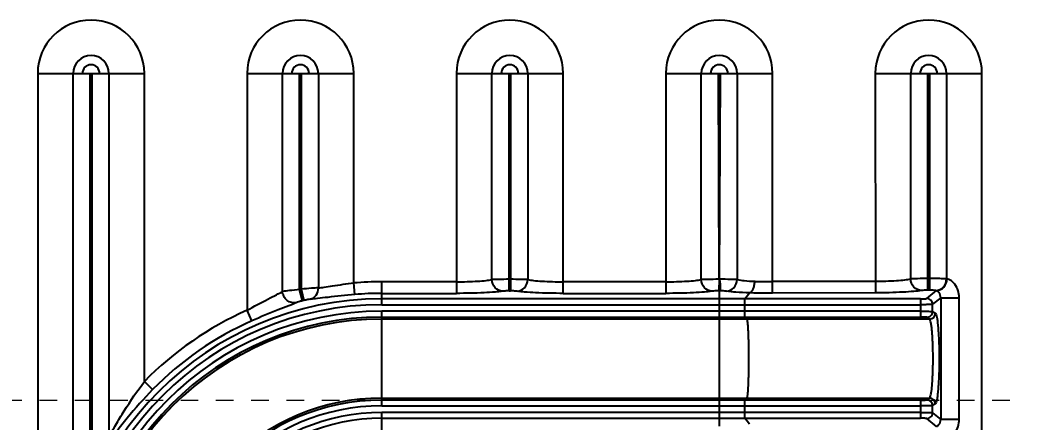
# Model space of a CAD drawing. Header units: millimetres. Extents: x 1572 to 4063, y -10865 to -3081.
# Drawn here: x 2662 to 2748.1, y -6414.4 to -6379.7 of the extents above; entities that cross this region are included whole.
import ezdxf

# ---------------------------------------------------------------- set-up
doc = ezdxf.new("R2010")
doc.units = ezdxf.units.MM
doc.header["$LTSCALE"] = 16.335
doc.header["$PDMODE"] = 3
doc.header["$PDSIZE"] = 0.3125
doc.linetypes.add('HIDDEN', pattern=[0.2, 0.1, -0.1])
doc.layers.get('0').update_dxf_attribs({"linetype": 'CONTINUOUS'})
doc.layers.get('Defpoints').update_dxf_attribs({"linetype": 'CONTINUOUS'})
doc.layers.add('cool', color=153, linetype='HIDDEN', lineweight=9)
doc.styles.get("Standard").update_dxf_attribs({"font": 'txt', "width": 0.8})
doc.dimstyles.new('ISO-25', dxfattribs={"dimtxt": 8, "dimasz": 6, "dimexe": 0, "dimexo": 0, "dimgap": 0, "dimtad": 1, "dimdsep": 46, "dimtxsty": 'Standard', "dimcen": 0, "dimclrd": 4, "dimclre": 4, "dimclrt": 6, "dimazin": 0, "dimtfac": 1, "dimtofl": 0, "dimtmove": 0, "dimatfit": 3, "dimfxl": 1, "dimarcsym": 0})

# ---------------------------------------------------------------- blocks, each defined once
blk = doc.blocks.new('147')
at = {"layer": 'cool', "ltscale": 0.932966}
blk.add_line((229.566, -3849.566), (-211.774, -3849.566), dxfattribs=at)
blk = doc.blocks.new('*D248')
at = {"color": 4, "lineweight": -2, "transparency": 16777216}
blk.add_line((2539.777, -6416.588), (2517.014, -6416.588), dxfattribs=at)
at = {"layer": 'Defpoints', "color": 0, "transparency": 16777216}
for p in [(2525.014, -6416.588), (2539.777, -6416.588), (2767.593, -6453.588)]:
    blk.add_point(p, dxfattribs=at)
at = {"color": 6, "transparency": 16777216, "insert": (2521.014, -6413.588), "char_height": 6, "attachment_point": 5}
blk.add_mtext('37', dxfattribs=at)
blk = doc.blocks.new('*D249')
at = {"color": 4, "lineweight": -2, "transparency": 16777216}
blk.add_line((2564.131, -6336.588), (2515.414, -6336.588), dxfattribs=at)
at = {"layer": 'Defpoints', "color": 0, "transparency": 16777216}
for p in [(2525.014, -6336.588), (2564.131, -6336.588), (2767.593, -6453.588)]:
    blk.add_point(p, dxfattribs=at)
at = {"color": 6, "transparency": 16777216, "insert": (2520.214, -6333.588), "char_height": 6, "attachment_point": 5}
blk.add_mtext('117', dxfattribs=at)
blk = doc.blocks.new('*D250')
at = {"color": 4, "lineweight": -2, "transparency": 16777216}
blk.add_line((2638.953, -6373.778), (2507.414, -6373.778), dxfattribs=at)
at = {"layer": 'Defpoints', "color": 0, "transparency": 16777216}
for p in [(2525.014, -6373.778), (2638.953, -6373.778), (2767.593, -6453.588)]:
    blk.add_point(p, dxfattribs=at)
at = {"color": 6, "transparency": 16777216, "insert": (2516.214, -6370.778), "char_height": 6, "attachment_point": 5}
blk.add_mtext('79.81', dxfattribs=at)
blk = doc.blocks.new('*D257')
at = {"color": 4, "lineweight": -2, "transparency": 16777216}
blk.add_line((2638.953, -6372.68), (2638.953, -6233.982), dxfattribs=at)
at = {"layer": 'Defpoints', "color": 0, "transparency": 16777216}
for p in [(2638.953, -6256.382), (2638.953, -6372.68), (2767.593, -6453.588)]:
    blk.add_point(p, dxfattribs=at)
at = {"color": 6, "transparency": 16777216, "insert": (2635.953, -6245.182), "char_height": 6, "attachment_point": 5, "rotation": 90}
blk.add_mtext('128.64', dxfattribs=at)
blk = doc.blocks.new('*D258')
at = {"color": 4, "lineweight": -2, "transparency": 16777216}
blk.add_line((2562.593, -6290.133), (2562.593, -6244.382), dxfattribs=at)
at = {"layer": 'Defpoints', "color": 0, "transparency": 16777216}
for p in [(2562.593, -6256.382), (2562.593, -6290.133), (2767.593, -6453.588)]:
    blk.add_point(p, dxfattribs=at)
at = {"color": 6, "transparency": 16777216, "insert": (2559.593, -6250.382), "char_height": 6, "attachment_point": 5, "rotation": 90}
blk.add_mtext('205', dxfattribs=at)
blk = doc.blocks.new('*D259')
at = {"color": 4, "lineweight": -2, "transparency": 16777216}
blk.add_line((2559.271, -6293.588), (2516.444, -6293.588), dxfattribs=at)
at = {"layer": 'Defpoints', "color": 0, "transparency": 16777216}
for p in [(2526.844, -6293.588), (2559.271, -6293.588), (2767.593, -6453.588)]:
    blk.add_point(p, dxfattribs=at)
at = {"color": 6, "transparency": 16777216, "insert": (2521.644, -6290.588), "char_height": 6, "attachment_point": 5}
blk.add_mtext('160', dxfattribs=at)

msp = doc.modelspace()

# ---------------------------------------------------------------- linework, layer by layer
at = {"color": 7, "linetype": 'Continuous'}
for p, q in [((2663.492, -6384.331), (2663.492, -6528.046)), ((2663.492, -6384.331), (2672.704, -6384.331)), ((2666.549, -6417.878), (2666.549, -6384.331)), ((2668.031, -6416.793), (2668.031, -6384.331)), ((2668.165, -6384.331), (2668.165, -6416.559)), ((2669.647, -6384.331), (2669.647, -6415.687)), ((2672.704, -6410.936), (2672.704, -6384.331)), ((2681.582, -6384.331), (2681.582, -6404.784)), ((2681.582, -6384.331), (2690.794, -6384.331)), ((2684.639, -6403.168), (2684.639, -6384.331)), ((2686.121, -6402.995), (2686.121, -6384.331)), ((2686.255, -6384.331), (2686.255, -6402.961)), ((2687.737, -6384.331), (2687.737, -6402.855)), ((2690.794, -6402.424), (2690.794, -6384.331)), ((2699.672, -6384.331), (2699.672, -6403.323)), ((2699.672, -6384.331), (2708.884, -6384.331)), ((2702.729, -6402.136), (2702.729, -6384.331)), ((2704.211, -6403.113), (2704.211, -6384.331)), ((2704.345, -6384.331), (2704.345, -6403.113)), ((2705.827, -6384.331), (2705.827, -6402.136)), ((2708.884, -6403.323), (2708.884, -6384.331)), ((2717.762, -6384.331), (2717.762, -6403.323)), ((2717.762, -6384.331), (2726.974, -6384.331)), ((2720.819, -6402.136), (2720.819, -6384.331)), ((2722.368, -6402.11), (2722.301, -6384.331)), ((2722.435, -6384.331), (2722.368, -6402.11)), ((2723.917, -6384.331), (2723.917, -6402.136)), ((2726.978, -6403.311), (2726.974, -6384.331)), ((2735.852, -6384.331), (2735.855, -6403.279)), ((2735.852, -6384.331), (2745.064, -6384.331)), ((2738.909, -6402.077), (2738.909, -6384.331)), ((2740.395, -6403.052), (2740.391, -6384.331)), ((2740.525, -6384.331), (2740.529, -6403.051)), ((2742.007, -6384.331), (2742.007, -6402.072)), ((2745.064, -6473.673), (2745.064, -6384.331)), ((2690.879, -6403.423), (2690.794, -6402.424)), ((2693.223, -6404.303), (2693.223, -6402.321)), ((2699.672, -6402.321), (2693.223, -6402.321)), ((2704.345, -6402.11), (2704.211, -6402.11)), ((2717.762, -6402.321), (2708.884, -6402.321)), ((2722.353, -6403.114), (2722.385, -6402.11)), ((2735.852, -6402.292), (2726.974, -6402.292)), ((2740.525, -6402.049), (2740.391, -6402.049)), ((2686.367, -6403.966), (2686.121, -6402.995)), ((2686.255, -6402.961), (2686.496, -6403.934)), ((2693.223, -6403.323), (2699.673, -6403.323)), ((2704.211, -6403.113), (2704.345, -6403.113)), ((2708.883, -6403.323), (2717.763, -6403.323)), ((2722.368, -6403.112), (2722.368, -6414.795)), ((2724.591, -6403.802), (2724.978, -6403.284)), ((2735.857, -6403.279), (2726.978, -6403.311)), ((2740.294, -6403.768), (2741.146, -6403.084)), ((2740.529, -6403.051), (2740.394, -6403.052)), ((2741.505, -6403.701), (2740.796, -6404.269)), ((2741.505, -6403.701), (2741.505, -6414.205)), ((2741.505, -6403.701), (2743.101, -6403.701)), ((2743.101, -6414.205), (2743.101, -6403.701)), ((2739.767, -6403.802), (2693.223, -6403.802)), ((2693.223, -6404.303), (2739.743, -6404.303)), ((2724.567, -6404.865), (2724.567, -6404.303)), ((2739.743, -6404.303), (2739.743, -6404.865)), ((2740.796, -6404.89), (2740.796, -6404.269)), ((2681.988, -6405.7), (2681.582, -6404.784)), ((2693.223, -6413.041), (2693.223, -6404.865)), ((2739.743, -6404.865), (2693.223, -6404.865)), ((2693.223, -6405.367), (2739.768, -6405.367)), ((2724.765, -6405.541), (2724.591, -6405.367)), ((2740.542, -6405.541), (2740.294, -6405.392)), ((2740.796, -6404.89), (2741.043, -6405.039)), ((2740.542, -6405.541), (2693.223, -6405.541)), ((2673.42, -6411.638), (2672.704, -6410.936)), ((2693.223, -6412.365), (2740.542, -6412.365)), ((2739.768, -6412.539), (2693.223, -6412.539)), ((2693.223, -6413.041), (2739.743, -6413.041)), ((2724.567, -6413.603), (2724.567, -6413.041)), ((2724.591, -6412.539), (2724.765, -6412.365)), ((2739.743, -6413.041), (2739.743, -6413.603)), ((2740.294, -6412.514), (2740.542, -6412.365)), ((2741.043, -6412.867), (2740.796, -6413.016)), ((2740.796, -6413.637), (2740.796, -6413.016)), ((2693.223, -6415.585), (2693.223, -6413.603)), ((2739.743, -6413.603), (2693.223, -6413.603)), ((2740.796, -6413.637), (2741.505, -6414.205)), ((2693.223, -6414.105), (2739.767, -6414.105)), ((2724.978, -6414.622), (2724.591, -6414.105)), ((2741.146, -6414.822), (2740.294, -6414.138)), ((2743.101, -6414.205), (2741.505, -6414.205))]:
    msp.add_line(p, q, dxfattribs=at)
for centre, radius, start, end in [((2668.098, -6384.331), 4.606, 0, 180), ((2686.188, -6384.331), 4.606, 0, 180), ((2704.278, -6384.331), 4.606, 0, 180), ((2722.368, -6384.331), 4.606, 0, 180), ((2740.458, -6384.331), 4.606, 0, 180), ((2668.098, -6384.331), 1.549, 0, 180), ((2686.188, -6384.331), 1.549, 0, 180), ((2704.278, -6384.331), 1.549, 0, 180), ((2722.368, -6384.331), 1.549, 0, 180), ((2740.458, -6384.331), 1.549, 0, 180), ((2668.098, -6384.331), 0.745, 0, 180), ((2686.188, -6384.331), 0.745, 0, 180), ((2704.278, -6384.331), 0.745, 0, 180), ((2722.368, -6384.331), 0.745, 0, 180), ((2740.458, -6384.331), 0.745, 0, 180), ((2693.223, -6431.063), 28.742, 90, 94.84751), ((2742.532, -6399.588), 2.539, 258.07297, 259.16217), ((2693.223, -6431.063), 28.953, 103.92592, 104.19906), ((2693.223, -6431.063), 27.74, 90, 94.84751), ((2741.755, -6398.939), 4.19, 260.79348, 261.64579), ((2693.223, -6431.063), 27.261, 90, 180), ((2693.223, -6431.063), 26.76, 90, 180), ((2693.223, -6431.063), 27.951, 103.92592, 104.19906), ((2693.223, -6431.063), 26.198, 90, 180), ((2693.223, -6431.063), 25.696, 90, 180), ((2693.223, -6431.063), 28.742, 113.89233, 135.55241), ((2740.54, -6405.037), 0.504, 270.21037, 359.78325), ((2693.223, -6431.063), 25.522, 90, 180), ((2693.223, -6431.063), 27.74, 113.89233, 135.55241), ((2693.223, -6431.063), 18.698, 90, 180), ((2693.223, -6431.063), 18.524, 90, 180), ((2693.223, -6431.063), 18.022, 90, 180), ((2740.54, -6412.869), 0.504, 0.22363, 89.78979), ((2693.223, -6431.063), 17.46, 90, 180), ((2693.223, -6431.063), 16.959, 90, 180)]:
    msp.add_arc(centre, radius, start, end, dxfattribs=at)
for points, knots in [([(2687.737, -6402.855), (2687.905, -6402.843), (2688.312, -6402.781), (2689.327, -6402.616), (2690.179, -6402.492), (2690.794, -6402.424)], [0, 0, 0, 0, 0.163763, 0.399042, 1, 1, 1, 1]), ([(2699.672, -6402.321), (2700.284, -6402.321), (2701.137, -6402.303), (2702.156, -6402.224), (2702.563, -6402.172), (2702.729, -6402.136)], [0, 0, 0, 0, 0.599124, 0.83429, 1, 1, 1, 1]), ([(2704.211, -6402.11), (2703.914, -6402.11), (2703.42, -6402.115), (2702.926, -6402.123), (2702.729, -6402.136)], [0, 0, 0, 0, 0.600202, 1, 1, 1, 1]), ([(2703.655, -6403.138), (2703.417, -6403.131), (2702.923, -6402.891), (2702.735, -6402.387), (2702.729, -6402.136)], [0, 0, 0, 0, 0.486514, 1, 1, 1, 1]), ([(2705.827, -6402.136), (2705.63, -6402.123), (2705.136, -6402.115), (2704.641, -6402.11), (2704.345, -6402.11)], [0, 0, 0, 0, 0.399792, 1, 1, 1, 1]), ([(2704.901, -6403.138), (2705.139, -6403.131), (2705.633, -6402.892), (2705.821, -6402.387), (2705.827, -6402.136)], [0, 0, 0, 0, 0.486503, 1, 1, 1, 1]), ([(2705.827, -6402.136), (2705.993, -6402.172), (2706.4, -6402.224), (2707.419, -6402.303), (2708.272, -6402.321), (2708.884, -6402.321)], [0, 0, 0, 0, 0.165713, 0.400879, 1, 1, 1, 1]), ([(2717.762, -6402.321), (2718.374, -6402.321), (2719.227, -6402.303), (2720.246, -6402.224), (2720.653, -6402.172), (2720.819, -6402.136)], [0, 0, 0, 0, 0.599124, 0.83429, 1, 1, 1, 1]), ([(2722.301, -6402.11), (2722.004, -6402.11), (2721.51, -6402.115), (2721.016, -6402.123), (2720.819, -6402.136)], [0, 0, 0, 0, 0.600202, 1, 1, 1, 1]), ([(2721.745, -6403.138), (2721.507, -6403.131), (2721.013, -6402.891), (2720.825, -6402.387), (2720.819, -6402.136)], [0, 0, 0, 0, 0.486514, 1, 1, 1, 1]), ([(2722.385, -6402.11), (2722.385, -6402.242), (2722.462, -6402.5), (2722.422, -6402.767), (2722.448, -6403.132), (2722.353, -6403.114)], [0, 0, 0, 0, 0.388843, 0.715527, 1, 1, 1, 1]), ([(2723.917, -6402.136), (2723.72, -6402.123), (2723.226, -6402.114), (2722.731, -6402.11), (2722.435, -6402.11)], [0, 0, 0, 0, 0.399791, 1, 1, 1, 1]), ([(2722.992, -6403.138), (2723.229, -6403.131), (2723.723, -6402.891), (2723.911, -6402.386), (2723.917, -6402.136)], [0, 0, 0, 0, 0.486509, 1, 1, 1, 1]), ([(2723.917, -6402.136), (2724.12, -6402.179), (2724.629, -6402.236), (2725.138, -6402.269), (2725.439, -6402.282)], [0, 0, 0, 0, 0.407566, 1, 1, 1, 1]), ([(2724.978, -6403.284), (2725.041, -6403.276), (2725.178, -6403.182), (2725.32, -6402.951), (2725.409, -6402.635), (2725.436, -6402.401), (2725.439, -6402.282)], [0, 0, 0, 0, 0.163827, 0.396409, 0.691764, 1, 1, 1, 1]), ([(2725.44, -6402.282), (2725.561, -6402.287), (2726.072, -6402.305), (2726.584, -6402.311), (2726.974, -6402.309)], [0, 0, 0, 0, 0.23719, 1, 1, 1, 1]), ([(2735.852, -6402.276), (2736.464, -6402.273), (2737.318, -6402.251), (2738.336, -6402.167), (2738.743, -6402.113), (2738.909, -6402.077)], [0, 0, 0, 0, 0.599049, 0.83423, 1, 1, 1, 1]), ([(2740.391, -6402.049), (2740.094, -6402.049), (2739.6, -6402.055), (2739.106, -6402.064), (2738.909, -6402.077)], [0, 0, 0, 0, 0.600196, 1, 1, 1, 1]), ([(2739.839, -6403.079), (2739.6, -6403.073), (2739.104, -6402.834), (2738.915, -6402.328), (2738.909, -6402.077)], [0, 0, 0, 0, 0.486492, 1, 1, 1, 1]), ([(2742.007, -6402.072), (2741.81, -6402.06), (2741.316, -6402.052), (2740.821, -6402.048), (2740.525, -6402.049)], [0, 0, 0, 0, 0.399786, 1, 1, 1, 1]), ([(2741.084, -6403.075), (2741.322, -6403.067), (2741.814, -6402.826), (2742.001, -6402.323), (2742.007, -6402.072)], [0, 0, 0, 0, 0.486522, 1, 1, 1, 1]), ([(2741.146, -6403.084), (2741.38, -6403.076), (2741.867, -6402.831), (2742.048, -6402.332), (2742.054, -6402.082)], [0, 0, 0, 0, 0.484031, 1, 1, 1, 1]), ([(2743.101, -6403.701), (2743.101, -6403.294), (2742.915, -6402.587), (2742.322, -6402.133), (2742.054, -6402.082)], [0, 0, 0, 0, 0.598964, 1, 1, 1, 1]), ([(2681.582, -6404.784), (2682.173, -6404.443), (2683.018, -6403.994), (2684.049, -6403.479), (2684.469, -6403.267), (2684.639, -6403.168)], [0, 0, 0, 0, 0.591913, 0.829417, 1, 1, 1, 1]), ([(2686.121, -6402.995), (2685.824, -6403.023), (2685.33, -6403.075), (2684.836, -6403.135), (2684.639, -6403.168)], [0, 0, 0, 0, 0.598969, 1, 1, 1, 1]), ([(2685.831, -6404.134), (2685.566, -6404.198), (2685.079, -6404.067), (2684.739, -6403.6), (2684.648, -6403.31), (2684.639, -6403.168)], [0, 0, 0, 0, 0.479944, 0.748925, 1, 1, 1, 1]), ([(2687.737, -6402.855), (2687.539, -6402.86), (2687.045, -6402.893), (2686.551, -6402.933), (2686.255, -6402.961)], [0, 0, 0, 0, 0.399767, 1, 1, 1, 1]), ([(2687.033, -6403.833), (2687.23, -6403.782), (2687.61, -6403.516), (2687.739, -6403.076), (2687.737, -6402.855)], [0, 0, 0, 0, 0.48045, 1, 1, 1, 1]), ([(2690.879, -6403.423), (2690.103, -6403.488), (2689.028, -6403.607), (2687.749, -6403.766), (2687.241, -6403.822), (2687.033, -6403.833)], [0, 0, 0, 0, 0.603954, 0.838174, 1, 1, 1, 1]), ([(2703.655, -6403.138), (2703.439, -6403.174), (2702.909, -6403.226), (2701.581, -6403.305), (2700.47, -6403.323), (2699.673, -6403.323)], [0, 0, 0, 0, 0.164798, 0.400314, 1, 1, 1, 1]), ([(2704.211, -6403.113), (2704.1, -6403.113), (2703.915, -6403.117), (2703.729, -6403.126), (2703.655, -6403.138)], [0, 0, 0, 0, 0.596745, 1, 1, 1, 1]), ([(2704.901, -6403.138), (2704.827, -6403.126), (2704.641, -6403.117), (2704.456, -6403.113), (2704.345, -6403.113)], [0, 0, 0, 0, 0.403409, 1, 1, 1, 1]), ([(2708.883, -6403.323), (2708.086, -6403.323), (2706.974, -6403.305), (2705.647, -6403.226), (2705.117, -6403.174), (2704.901, -6403.138)], [0, 0, 0, 0, 0.599686, 0.835203, 1, 1, 1, 1]), ([(2721.745, -6403.138), (2721.529, -6403.174), (2720.999, -6403.226), (2719.671, -6403.305), (2718.56, -6403.323), (2717.763, -6403.323)], [0, 0, 0, 0, 0.164798, 0.400314, 1, 1, 1, 1]), ([(2722.366, -6403.113), (2722.243, -6403.112), (2722.036, -6403.116), (2721.828, -6403.125), (2721.745, -6403.138)], [0, 0, 0, 0, 0.594758, 1, 1, 1, 1]), ([(2722.992, -6403.138), (2722.909, -6403.124), (2722.7, -6403.117), (2722.493, -6403.112), (2722.37, -6403.113)], [0, 0, 0, 0, 0.406139, 1, 1, 1, 1]), ([(2724.978, -6403.284), (2724.584, -6403.271), (2723.921, -6403.239), (2723.258, -6403.182), (2722.992, -6403.138)], [0, 0, 0, 0, 0.593882, 1, 1, 1, 1]), ([(2726.978, -6403.311), (2726.805, -6403.312), (2726.138, -6403.311), (2725.472, -6403.3), (2724.978, -6403.284)], [0, 0, 0, 0, 0.259258, 1, 1, 1, 1]), ([(2739.839, -6403.079), (2739.623, -6403.116), (2739.092, -6403.17), (2737.765, -6403.254), (2736.654, -6403.276), (2735.857, -6403.279)], [0, 0, 0, 0, 0.164832, 0.400353, 1, 1, 1, 1]), ([(2740.394, -6403.052), (2740.284, -6403.052), (2740.099, -6403.058), (2739.913, -6403.067), (2739.839, -6403.079)], [0, 0, 0, 0, 0.596698, 1, 1, 1, 1]), ([(2741.084, -6403.075), (2741.011, -6403.063), (2740.825, -6403.055), (2740.639, -6403.051), (2740.529, -6403.051)], [0, 0, 0, 0, 0.403302, 1, 1, 1, 1]), ([(2741.505, -6403.701), (2741.507, -6403.545), (2741.411, -6403.29), (2741.22, -6403.134), (2741.146, -6403.084)], [0, 0, 0, 0, 0.636961, 1, 1, 1, 1]), ([(2685.831, -6404.135), (2685.619, -6404.23), (2685.098, -6404.435), (2683.807, -6404.932), (2682.741, -6405.367), (2681.988, -6405.7)], [0, 0, 0, 0, 0.167605, 0.404695, 1, 1, 1, 1]), ([(2686.367, -6403.966), (2686.259, -6403.994), (2686.079, -6404.046), (2685.9, -6404.103), (2685.831, -6404.135)], [0, 0, 0, 0, 0.592198, 1, 1, 1, 1]), ([(2687.033, -6403.833), (2686.96, -6403.837), (2686.78, -6403.87), (2686.602, -6403.908), (2686.496, -6403.934)], [0, 0, 0, 0, 0.400511, 1, 1, 1, 1]), ([(2724.567, -6404.303), (2724.567, -6404.241), (2724.568, -6404.128), (2724.57, -6403.975), (2724.583, -6403.873), (2724.581, -6403.815), (2724.591, -6403.802)], [0, 0, 0, 0, 0.366027, 0.68215, 0.90307, 1, 1, 1, 1]), ([(2739.767, -6403.802), (2739.756, -6403.816), (2739.759, -6403.875), (2739.746, -6403.974), (2739.744, -6404.126), (2739.743, -6404.239), (2739.743, -6404.303)], [0, 0, 0, 0, 0.105903, 0.322139, 0.618342, 1, 1, 1, 1]), ([(2740.796, -6404.269), (2740.763, -6404.282), (2740.646, -6404.28), (2740.424, -6404.298), (2740.106, -6404.3), (2739.869, -6404.303), (2739.743, -6404.303)], [0, 0, 0, 0, 0.100926, 0.324937, 0.639877, 1, 1, 1, 1]), ([(2739.767, -6403.802), (2739.83, -6403.802), (2739.948, -6403.799), (2740.108, -6403.795), (2740.217, -6403.781), (2740.28, -6403.779), (2740.294, -6403.768)], [0, 0, 0, 0, 0.358746, 0.672834, 0.896994, 1, 1, 1, 1]), ([(2740.796, -6404.269), (2740.795, -6404.141), (2740.687, -6403.875), (2740.422, -6403.768), (2740.294, -6403.768)], [0, 0, 0, 0, 0.500243, 1, 1, 1, 1]), ([(2724.591, -6405.367), (2724.58, -6405.356), (2724.584, -6405.296), (2724.569, -6405.197), (2724.569, -6405.041), (2724.567, -6404.927), (2724.567, -6404.865)], [0, 0, 0, 0, 0.092487, 0.312343, 0.630395, 1, 1, 1, 1]), ([(2739.743, -6404.865), (2739.869, -6404.865), (2740.106, -6404.867), (2740.423, -6404.869), (2740.646, -6404.882), (2740.762, -6404.88), (2740.796, -6404.89)], [0, 0, 0, 0, 0.36025, 0.675301, 0.899339, 1, 1, 1, 1]), ([(2739.743, -6404.865), (2739.743, -6404.93), (2739.745, -6405.044), (2739.746, -6405.197), (2739.76, -6405.294), (2739.755, -6405.355), (2739.767, -6405.367)], [0, 0, 0, 0, 0.386018, 0.684442, 0.898904, 1, 1, 1, 1]), ([(2740.294, -6405.392), (2740.279, -6405.383), (2740.218, -6405.383), (2740.109, -6405.371), (2739.949, -6405.368), (2739.831, -6405.367), (2739.768, -6405.367)], [0, 0, 0, 0, 0.101486, 0.325209, 0.639862, 1, 1, 1, 1]), ([(2740.294, -6405.392), (2740.422, -6405.392), (2740.688, -6405.284), (2740.796, -6405.018), (2740.796, -6404.89)], [0, 0, 0, 0, 0.499569, 1, 1, 1, 1]), ([(2741.043, -6405.039), (2741.078, -6405.064), (2741.125, -6405.192), (2741.181, -6405.431), (2741.232, -6405.804), (2741.279, -6406.285), (2741.317, -6406.864), (2741.357, -6407.763), (2741.375, -6408.953), (2741.357, -6410.143), (2741.317, -6411.042), (2741.279, -6411.621), (2741.232, -6412.102), (2741.181, -6412.475), (2741.125, -6412.714), (2741.078, -6412.842), (2741.043, -6412.867)], [0, 0, 0, 0, 0.016203, 0.047917, 0.095728, 0.157893, 0.232142, 0.315928, 0.49999, 0.684054, 0.767842, 0.842094, 0.904263, 0.952078, 0.983797, 1, 1, 1, 1]), ([(2724.935, -6408.953), (2724.935, -6408.531), (2724.929, -6407.917), (2724.908, -6407.133), (2724.889, -6406.628), (2724.863, -6406.21), (2724.84, -6405.883), (2724.804, -6405.679), (2724.789, -6405.564), (2724.765, -6405.541)], [0, 0, 0, 0, 0.369944, 0.53825, 0.687282, 0.811797, 0.907297, 0.970555, 1, 1, 1, 1]), ([(2740.541, -6412.365), (2740.574, -6412.347), (2740.616, -6412.231), (2740.668, -6412.025), (2740.716, -6411.697), (2740.759, -6411.278), (2740.794, -6410.774), (2740.83, -6409.99), (2740.847, -6408.953), (2740.83, -6407.916), (2740.794, -6407.132), (2740.759, -6406.628), (2740.716, -6406.209), (2740.668, -6405.881), (2740.617, -6405.675), (2740.574, -6405.559), (2740.541, -6405.541)], [0, 0, 0, 0, 0.016238, 0.048362, 0.096208, 0.158269, 0.232458, 0.316163, 0.500002, 0.683842, 0.767542, 0.841738, 0.903797, 0.951638, 0.983771, 1, 1, 1, 1]), ([(2724.765, -6412.365), (2724.789, -6412.342), (2724.804, -6412.227), (2724.84, -6412.023), (2724.863, -6411.696), (2724.889, -6411.278), (2724.908, -6410.773), (2724.929, -6409.989), (2724.935, -6409.375), (2724.935, -6408.953)], [0, 0, 0, 0, 0.029444, 0.092702, 0.188201, 0.312716, 0.461748, 0.630055, 1, 1, 1, 1]), ([(2669.647, -6415.687), (2669.847, -6415.354), (2670.27, -6414.605), (2671.243, -6412.991), (2672.088, -6411.754), (2672.704, -6410.936)], [0, 0, 0, 0, 0.206045, 0.456684, 1, 1, 1, 1]), ([(2673.42, -6411.638), (2672.648, -6412.425), (2671.583, -6413.619), (2670.348, -6415.188), (2669.816, -6415.907), (2669.57, -6416.22)], [0, 0, 0, 0, 0.551984, 0.800441, 1, 1, 1, 1]), ([(2724.567, -6413.041), (2724.567, -6412.979), (2724.569, -6412.865), (2724.569, -6412.709), (2724.584, -6412.61), (2724.58, -6412.55), (2724.591, -6412.539)], [0, 0, 0, 0, 0.369606, 0.687659, 0.907514, 1, 1, 1, 1]), ([(2739.767, -6412.539), (2739.755, -6412.551), (2739.76, -6412.612), (2739.746, -6412.709), (2739.745, -6412.862), (2739.743, -6412.976), (2739.743, -6413.041)], [0, 0, 0, 0, 0.101095, 0.315558, 0.613982, 1, 1, 1, 1]), ([(2740.796, -6413.016), (2740.762, -6413.026), (2740.646, -6413.024), (2740.423, -6413.037), (2740.106, -6413.039), (2739.869, -6413.041), (2739.743, -6413.041)], [0, 0, 0, 0, 0.100661, 0.324699, 0.63975, 1, 1, 1, 1]), ([(2739.768, -6412.539), (2739.831, -6412.539), (2739.949, -6412.538), (2740.108, -6412.535), (2740.218, -6412.523), (2740.279, -6412.523), (2740.294, -6412.514)], [0, 0, 0, 0, 0.359393, 0.67395, 0.898137, 1, 1, 1, 1]), ([(2740.796, -6413.016), (2740.796, -6412.888), (2740.688, -6412.622), (2740.422, -6412.514), (2740.294, -6412.514)], [0, 0, 0, 0, 0.500431, 1, 1, 1, 1]), ([(2724.591, -6414.105), (2724.581, -6414.092), (2724.583, -6414.033), (2724.57, -6413.931), (2724.568, -6413.778), (2724.567, -6413.665), (2724.567, -6413.603)], [0, 0, 0, 0, 0.096931, 0.317852, 0.633975, 1, 1, 1, 1]), ([(2739.743, -6413.603), (2739.743, -6413.667), (2739.744, -6413.78), (2739.746, -6413.932), (2739.759, -6414.031), (2739.756, -6414.09), (2739.767, -6414.105)], [0, 0, 0, 0, 0.381657, 0.67786, 0.894097, 1, 1, 1, 1]), ([(2739.743, -6413.603), (2739.869, -6413.603), (2740.106, -6413.606), (2740.424, -6413.608), (2740.645, -6413.626), (2740.763, -6413.624), (2740.796, -6413.637)], [0, 0, 0, 0, 0.360124, 0.675063, 0.899074, 1, 1, 1, 1]), ([(2740.294, -6414.138), (2740.422, -6414.138), (2740.687, -6414.031), (2740.795, -6413.765), (2740.796, -6413.637)], [0, 0, 0, 0, 0.499757, 1, 1, 1, 1]), ([(2740.294, -6414.138), (2740.276, -6414.126), (2740.228, -6414.125), (2740.143, -6414.114), (2739.987, -6414.108), (2739.855, -6414.105), (2739.767, -6414.105)], [0, 0, 0, 0, 0.124391, 0.249547, 0.49969, 1, 1, 1, 1]), ([(2741.146, -6414.822), (2741.22, -6414.772), (2741.411, -6414.616), (2741.507, -6414.361), (2741.505, -6414.205)], [0, 0, 0, 0, 0.363053, 1, 1, 1, 1]), ([(2742.054, -6415.824), (2742.322, -6415.773), (2742.915, -6415.319), (2743.101, -6414.612), (2743.101, -6414.205)], [0, 0, 0, 0, 0.400927, 1, 1, 1, 1])]:
    msp.add_open_spline(points, degree=3, knots=knots, dxfattribs=at)

# ---------------------------------------------------------------- block references
msp.add_blockref('147', (2758.697, -2563.022))

# ---------------------------------------------------------------- dimensions: what is measured, and where the dimension line sits
for feature_location, offset, dtype, picture, middle in [((2638.953, -6372.68), (0, 116.298), 1, '*D257', (2635.953, -6245.182)), ((2562.593, -6290.133), (0, 33.751), 1, '*D258', (2559.593, -6250.382)), ((2559.271, -6293.588), (-32.427, 0), 0, '*D259', (2521.644, -6290.588)), ((2564.131, -6336.588), (-39.117, 0), 0, '*D249', (2520.214, -6333.588)), ((2638.953, -6373.778), (-113.939, 0), 0, '*D250', (2516.214, -6370.778)), ((2539.777, -6416.588), (-14.764, 0), 0, '*D248', (2521.014, -6413.588))]:
    dim = msp.add_ordinate_dim(feature_location=feature_location, offset=offset, dtype=dtype, origin=(2767.593, -6453.588), dimstyle='ISO-25', override={"dimtxt": 6, "dimfxl": 1.25})
    dim.commit()
    dim.dimension.update_dxf_attribs({"geometry": picture, "text_midpoint": middle})

doc.saveas('drawing.dxf')
